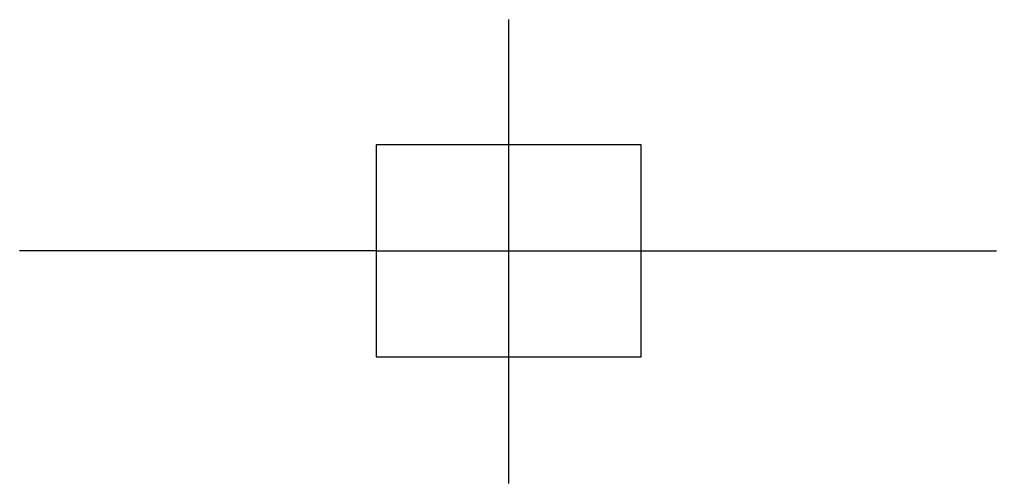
# Model space of a CAD drawing. Header units: millimetres. Extents: x -919 to 730, y 137 to 1021.
# Drawn here: x -918.9 to -734.5, y 137.4 to 225 of the extents above; entities that cross this region are included whole.
import ezdxf

# ---------------------------------------------------------------- set-up
doc = ezdxf.new("R2010")
doc.units = ezdxf.units.MM

msp = doc.modelspace()

# ---------------------------------------------------------------- linework, layer by layer
at = {"color": 4}
for p, q in [((-826.546, 137.445), (-826.546, 225.04)), ((-861.546, 181.367), (-918.876, 181.367)), ((-851.546, 181.367), (-801.546, 181.367)), ((-791.546, 181.367), (-734.486, 181.367))]:
    msp.add_line(p, q, dxfattribs=at)
at = {"color": 5}
for p, q in [((-851.546, 181.367), (-861.546, 181.367)), ((-801.546, 181.367), (-791.546, 181.367))]:
    msp.add_line(p, q, dxfattribs=at)
msp.add_lwpolyline([(-851.546, 161.367), (-801.546, 161.367), (-801.546, 201.367), (-851.546, 201.367)], close=True, dxfattribs=at)

doc.saveas('drawing.dxf')
